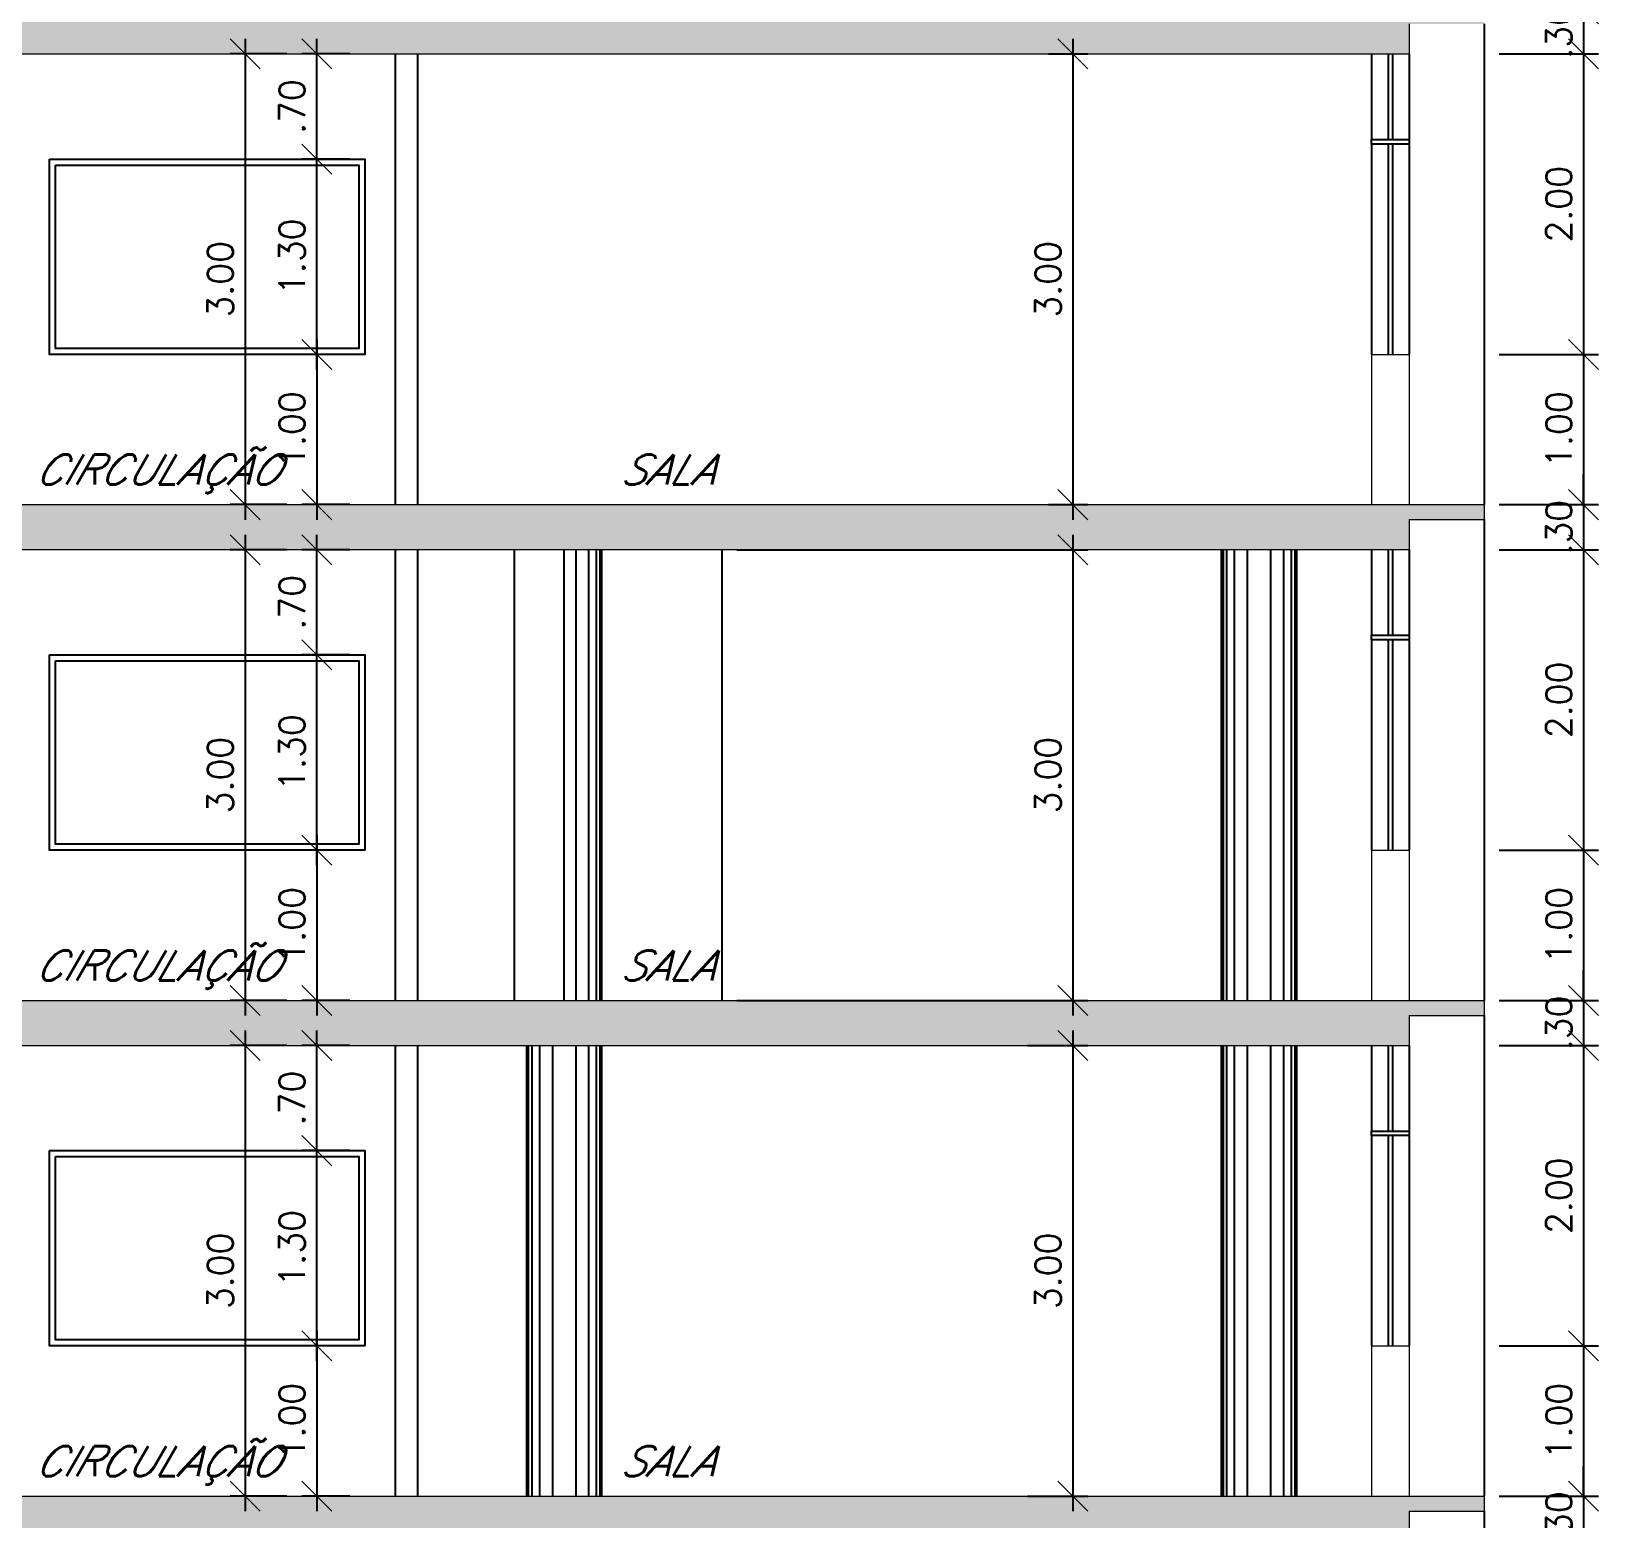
# Model space of a CAD drawing. Header units: millimetres. Extents: x 521 to 1055, y 261 to 520.
# Drawn here: x 866.98 to 877.41, y 470.91 to 480.81 of the extents above; entities that cross this region are included whole.
import ezdxf

# ---------------------------------------------------------------- set-up
doc = ezdxf.new("R2010")
doc.units = ezdxf.units.MM
doc.linetypes.add('CONTINU', pattern=[0])
doc.layers.add('0.1', color=8, linetype='Continuous', lineweight=13)
doc.styles.add('ROMANS', font='romans')
doc.styles.get("Standard").update_dxf_attribs({"font": 'romans.shx'})
doc.dimstyles.new('Fares Eng - 50', dxfattribs={"dimscale": 2, "dimtxt": 0.085, "dimasz": 0.1, "dimexe": 0.05, "dimexo": 0.05, "dimgap": 0.04, "dimtad": 1, "dimzin": 4, "dimdsep": 46, "dimtxsty": 'ROMANS', "dimblk1": 'OBLIQUE', "dimblk2": 'OBLIQUE', "dimsah": 1, "dimcen": 0.05, "dimdle": 0.05, "dimclrd": 8, "dimclre": 8, "dimclrt": 8, "dimaunit": 1, "dimadec": 0, "dimazin": 0, "dimtfac": 1, "dimtix": 1, "dimtmove": 2, "dimatfit": 0, "dimldrblk": 'OPEN90', "dimfxl": 1, "dimtolj": 1, "dimtzin": 0, "dimarcsym": 0})
pattern_1 = [(50, (2.50527, -1.5628), (0.273277003, -0.02390863), [0.028575, -0.314325]), (355, (2.50527, -1.5628), (-0.05286424, 0.286584964), [0.02286, -0.25146]), (100.451, (2.52804, -1.56478), (0.22041375, 0.26267503), [0.024285, -0.267135]), (46.1842, (2.50527, -1.4866), (0.40661856, -0.06306349), [0.0428625, -0.4714875]), (96.6356, (2.53915, -1.49184), (0.35610635, 0.37113833), [0.0364275, -0.4007025]), (351.184, (2.50527, -1.4866), (0.3561069, 0.37113768), [0.03429, -0.37719]), (21, (2.54337, -1.50564), (0.22742232, -0.15339828), [0.028575, -0.314325]), (326, (2.54337, -1.50564), (0.09270304, 0.27628195), [0.02286, -0.25146]), (71.4514, (2.56232, -1.51842), (0.320124736, 0.12288429), [0.024285, -0.267135]), (37.5, (2.50527, -1.56279), (0.004632905, 0.126832558), [0, -0.248412, 0, -0.25527, 0, -0.2524125]), (7.5, (2.50527, -1.56279), (0.100229494, 0.150270862), [0, -0.145542, 0, -0.242697, 0, -0.0962025]), (327.5, (2.4203, -1.56279), (0.203385893, -0.008593116), [0, -0.09525, 0, -0.29718, 0, -0.394335]), (317.5, (2.3822, -1.56279), (0.222193772, 0.038139737), [0, -0.123825, 0, -0.197358, 0, -0.280035])]

# ---------------------------------------------------------------- blocks, each defined once
blk = doc.blocks.new('_OBLIQUE')
at = {"color": 0, "linetype": 'ByBlock'}
blk.add_line((-0.5, -0.5), (0.5, 0.5), dxfattribs=at)
blk = doc.blocks.new('*D1936')
at = {"layer": '0.1', "color": 8, "linetype": 'CONTINU', "lineweight": -2, "transparency": 16777216}
for p, q in [((868.881, 471.956), (868.881, 473.456)), ((869.102, 473.356), (868.781, 473.356)), ((869.102, 472.056), (868.781, 472.056))]:
    blk.add_line(p, q, dxfattribs=at)
at = {"layer": 'DEFPOINTS', "color": 0, "linetype": 'CONTINU', "lineweight": -2, "transparency": 16777216}
for p in [(868.881, 473.356), (869.202, 473.356), (869.202, 472.056)]:
    blk.add_point(p, dxfattribs=at)
at = {"layer": '0.1', "color": 8, "linetype": 'CONTINU', "lineweight": -2, "transparency": 16777216, "xscale": 0.2, "yscale": 0.2, "zscale": 0.2}
for p, rotation in [((868.881, 473.356), 90), ((868.881, 472.056), 270)]:
    blk.add_blockref('_OBLIQUE', p, dxfattribs=dict(at, rotation=rotation))
at = {"layer": '0.1', "color": 8, "linetype": 'CONTINU', "lineweight": -2, "transparency": 16777216, "insert": (868.716, 472.706), "char_height": 0.17, "attachment_point": 5, "rotation": 90, "style": 'ROMANS'}
blk.add_mtext('\\A1;1.30', dxfattribs=at)
blk = doc.blocks.new('_Open90')
at = {"color": 0, "linetype": 'ByBlock', "lineweight": -2}
for p, q in [((0, 0), (-1, 0)), ((-0.5, 0.5), (0, 0)), ((0, 0), (-0.5, -0.5))]:
    blk.add_line(p, q, dxfattribs=at)
blk = doc.blocks.new('*D1937')
at = {"layer": '0.1', "color": 8, "linetype": 'CONTINU', "lineweight": -2, "transparency": 16777216}
for p, q in [((868.881, 472.156), (868.881, 470.956)), ((869.102, 472.056), (868.781, 472.056)), ((869.102, 471.056), (868.781, 471.056))]:
    blk.add_line(p, q, dxfattribs=at)
at = {"layer": 'DEFPOINTS', "color": 0, "linetype": 'CONTINU', "lineweight": -2, "transparency": 16777216}
for p in [(869.202, 472.056), (868.881, 471.056), (869.202, 471.056)]:
    blk.add_point(p, dxfattribs=at)
at = {"layer": '0.1', "color": 8, "linetype": 'CONTINU', "lineweight": -2, "transparency": 16777216, "xscale": 0.2, "yscale": 0.2, "zscale": 0.2}
for p, rotation in [((868.881, 472.056), 90), ((868.881, 471.056), 270)]:
    blk.add_blockref('_OBLIQUE', p, dxfattribs=dict(at, rotation=rotation))
at = {"layer": '0.1', "color": 8, "linetype": 'CONTINU', "lineweight": -2, "transparency": 16777216, "insert": (868.716, 471.556), "char_height": 0.17, "attachment_point": 5, "rotation": 90, "style": 'ROMANS'}
blk.add_mtext('\\A1;1.00', dxfattribs=at)
blk = doc.blocks.new('*D1938')
at = {"layer": '0.1', "color": 8, "linetype": 'CONTINU', "lineweight": -2, "transparency": 16777216}
for p, q in [((869.102, 474.056), (868.781, 474.056)), ((868.881, 473.256), (868.881, 474.156)), ((869.102, 473.356), (868.781, 473.356))]:
    blk.add_line(p, q, dxfattribs=at)
at = {"layer": 'DEFPOINTS', "color": 0, "linetype": 'CONTINU', "lineweight": -2, "transparency": 16777216}
for p in [(868.881, 474.056), (869.202, 474.056), (869.202, 473.356)]:
    blk.add_point(p, dxfattribs=at)
at = {"layer": '0.1', "color": 8, "linetype": 'CONTINU', "lineweight": -2, "transparency": 16777216, "xscale": 0.2, "yscale": 0.2, "zscale": 0.2}
for p, rotation in [((868.881, 474.056), 90), ((868.881, 473.356), 270)]:
    blk.add_blockref('_OBLIQUE', p, dxfattribs=dict(at, rotation=rotation))
at = {"layer": '0.1', "color": 8, "linetype": 'CONTINU', "lineweight": -2, "transparency": 16777216, "insert": (868.716, 473.706), "char_height": 0.17, "attachment_point": 5, "rotation": 90, "style": 'ROMANS'}
blk.add_mtext('\\A1;.70', dxfattribs=at)
blk = doc.blocks.new('*D1935')
at = {"layer": '0.1', "color": 8, "linetype": 'CONTINU', "lineweight": -2, "transparency": 16777216}
for p, q in [((868.681, 474.056), (868.304, 474.056)), ((868.404, 474.156), (868.404, 470.956)), ((868.681, 471.056), (868.304, 471.056))]:
    blk.add_line(p, q, dxfattribs=at)
at = {"layer": 'DEFPOINTS', "color": 0, "linetype": 'CONTINU', "lineweight": -2, "transparency": 16777216}
for p in [(868.781, 474.056), (868.404, 471.056), (868.781, 471.056)]:
    blk.add_point(p, dxfattribs=at)
at = {"layer": '0.1', "color": 8, "linetype": 'CONTINU', "lineweight": -2, "transparency": 16777216, "xscale": 0.2, "yscale": 0.2, "zscale": 0.2}
for p, rotation in [((868.404, 474.056), 90), ((868.404, 471.056), 270)]:
    blk.add_blockref('_OBLIQUE', p, dxfattribs=dict(at, rotation=rotation))
at = {"layer": '0.1', "color": 8, "linetype": 'CONTINU', "lineweight": -2, "transparency": 16777216, "insert": (868.239, 472.556), "char_height": 0.17, "attachment_point": 5, "rotation": 90, "style": 'ROMANS'}
blk.add_mtext('\\A1;3.00', dxfattribs=at)
blk = doc.blocks.new('*D1940')
at = {"layer": '0.1', "color": 8, "linetype": 'CONTINU', "lineweight": -2, "transparency": 16777216}
for p, q in [((868.881, 475.256), (868.881, 476.756)), ((869.102, 476.656), (868.781, 476.656)), ((869.102, 475.356), (868.781, 475.356))]:
    blk.add_line(p, q, dxfattribs=at)
at = {"layer": 'DEFPOINTS', "color": 0, "linetype": 'CONTINU', "lineweight": -2, "transparency": 16777216}
for p in [(868.881, 476.656), (869.202, 476.656), (869.202, 475.356)]:
    blk.add_point(p, dxfattribs=at)
at = {"layer": '0.1', "color": 8, "linetype": 'CONTINU', "lineweight": -2, "transparency": 16777216, "xscale": 0.2, "yscale": 0.2, "zscale": 0.2}
for p, rotation in [((868.881, 476.656), 90), ((868.881, 475.356), 270)]:
    blk.add_blockref('_OBLIQUE', p, dxfattribs=dict(at, rotation=rotation))
at = {"layer": '0.1', "color": 8, "linetype": 'CONTINU', "lineweight": -2, "transparency": 16777216, "insert": (868.716, 476.006), "char_height": 0.17, "attachment_point": 5, "rotation": 90, "style": 'ROMANS'}
blk.add_mtext('\\A1;1.30', dxfattribs=at)
blk = doc.blocks.new('*D1941')
at = {"layer": '0.1', "color": 8, "linetype": 'CONTINU', "lineweight": -2, "transparency": 16777216}
for p, q in [((868.881, 475.456), (868.881, 474.256)), ((869.102, 475.356), (868.781, 475.356)), ((869.102, 474.356), (868.781, 474.356))]:
    blk.add_line(p, q, dxfattribs=at)
at = {"layer": 'DEFPOINTS', "color": 0, "linetype": 'CONTINU', "lineweight": -2, "transparency": 16777216}
for p in [(869.202, 475.356), (868.881, 474.356), (869.202, 474.356)]:
    blk.add_point(p, dxfattribs=at)
at = {"layer": '0.1', "color": 8, "linetype": 'CONTINU', "lineweight": -2, "transparency": 16777216, "xscale": 0.2, "yscale": 0.2, "zscale": 0.2}
for p, rotation in [((868.881, 475.356), 90), ((868.881, 474.356), 270)]:
    blk.add_blockref('_OBLIQUE', p, dxfattribs=dict(at, rotation=rotation))
at = {"layer": '0.1', "color": 8, "linetype": 'CONTINU', "lineweight": -2, "transparency": 16777216, "insert": (868.716, 474.856), "char_height": 0.17, "attachment_point": 5, "rotation": 90, "style": 'ROMANS'}
blk.add_mtext('\\A1;1.00', dxfattribs=at)
blk = doc.blocks.new('*D1942')
at = {"layer": '0.1', "color": 8, "linetype": 'CONTINU', "lineweight": -2, "transparency": 16777216}
for p, q in [((868.881, 476.556), (868.881, 477.456)), ((869.102, 477.356), (868.781, 477.356)), ((869.102, 476.656), (868.781, 476.656))]:
    blk.add_line(p, q, dxfattribs=at)
at = {"layer": 'DEFPOINTS', "color": 0, "linetype": 'CONTINU', "lineweight": -2, "transparency": 16777216}
for p in [(868.881, 477.356), (869.202, 477.356), (869.202, 476.656)]:
    blk.add_point(p, dxfattribs=at)
at = {"layer": '0.1', "color": 8, "linetype": 'CONTINU', "lineweight": -2, "transparency": 16777216, "xscale": 0.2, "yscale": 0.2, "zscale": 0.2}
for p, rotation in [((868.881, 477.356), 90), ((868.881, 476.656), 270)]:
    blk.add_blockref('_OBLIQUE', p, dxfattribs=dict(at, rotation=rotation))
at = {"layer": '0.1', "color": 8, "linetype": 'CONTINU', "lineweight": -2, "transparency": 16777216, "insert": (868.716, 477.006), "char_height": 0.17, "attachment_point": 5, "rotation": 90, "style": 'ROMANS'}
blk.add_mtext('\\A1;.70', dxfattribs=at)
blk = doc.blocks.new('*D1939')
at = {"layer": '0.1', "color": 8, "linetype": 'CONTINU', "lineweight": -2, "transparency": 16777216}
for p, q in [((868.404, 477.456), (868.404, 474.256)), ((868.681, 477.356), (868.304, 477.356)), ((868.681, 474.356), (868.304, 474.356))]:
    blk.add_line(p, q, dxfattribs=at)
at = {"layer": 'DEFPOINTS', "color": 0, "linetype": 'CONTINU', "lineweight": -2, "transparency": 16777216}
for p in [(868.781, 477.356), (868.404, 474.356), (868.781, 474.356)]:
    blk.add_point(p, dxfattribs=at)
at = {"layer": '0.1', "color": 8, "linetype": 'CONTINU', "lineweight": -2, "transparency": 16777216, "xscale": 0.2, "yscale": 0.2, "zscale": 0.2}
for p, rotation in [((868.404, 477.356), 90), ((868.404, 474.356), 270)]:
    blk.add_blockref('_OBLIQUE', p, dxfattribs=dict(at, rotation=rotation))
at = {"layer": '0.1', "color": 8, "linetype": 'CONTINU', "lineweight": -2, "transparency": 16777216, "insert": (868.239, 475.856), "char_height": 0.17, "attachment_point": 5, "rotation": 90, "style": 'ROMANS'}
blk.add_mtext('\\A1;3.00', dxfattribs=at)
blk = doc.blocks.new('*D1944')
at = {"layer": '0.1', "color": 8, "linetype": 'CONTINU', "lineweight": -2, "transparency": 16777216}
for p, q in [((868.881, 478.556), (868.881, 480.056)), ((869.102, 479.956), (868.781, 479.956)), ((869.102, 478.656), (868.781, 478.656))]:
    blk.add_line(p, q, dxfattribs=at)
at = {"layer": 'DEFPOINTS', "color": 0, "linetype": 'CONTINU', "lineweight": -2, "transparency": 16777216}
for p in [(868.881, 479.956), (869.202, 479.956), (869.202, 478.656)]:
    blk.add_point(p, dxfattribs=at)
at = {"layer": '0.1', "color": 8, "linetype": 'CONTINU', "lineweight": -2, "transparency": 16777216, "xscale": 0.2, "yscale": 0.2, "zscale": 0.2}
for p, rotation in [((868.881, 479.956), 90), ((868.881, 478.656), 270)]:
    blk.add_blockref('_OBLIQUE', p, dxfattribs=dict(at, rotation=rotation))
at = {"layer": '0.1', "color": 8, "linetype": 'CONTINU', "lineweight": -2, "transparency": 16777216, "insert": (868.716, 479.306), "char_height": 0.17, "attachment_point": 5, "rotation": 90, "style": 'ROMANS'}
blk.add_mtext('\\A1;1.30', dxfattribs=at)
blk = doc.blocks.new('*D1945')
at = {"layer": '0.1', "color": 8, "linetype": 'CONTINU', "lineweight": -2, "transparency": 16777216}
for p, q in [((868.881, 478.756), (868.881, 477.556)), ((869.102, 478.656), (868.781, 478.656)), ((869.102, 477.656), (868.781, 477.656))]:
    blk.add_line(p, q, dxfattribs=at)
at = {"layer": 'DEFPOINTS', "color": 0, "linetype": 'CONTINU', "lineweight": -2, "transparency": 16777216}
for p in [(869.202, 478.656), (868.881, 477.656), (869.202, 477.656)]:
    blk.add_point(p, dxfattribs=at)
at = {"layer": '0.1', "color": 8, "linetype": 'CONTINU', "lineweight": -2, "transparency": 16777216, "xscale": 0.2, "yscale": 0.2, "zscale": 0.2}
for p, rotation in [((868.881, 478.656), 90), ((868.881, 477.656), 270)]:
    blk.add_blockref('_OBLIQUE', p, dxfattribs=dict(at, rotation=rotation))
at = {"layer": '0.1', "color": 8, "linetype": 'CONTINU', "lineweight": -2, "transparency": 16777216, "insert": (868.716, 478.156), "char_height": 0.17, "attachment_point": 5, "rotation": 90, "style": 'ROMANS'}
blk.add_mtext('\\A1;1.00', dxfattribs=at)
blk = doc.blocks.new('*D1946')
at = {"layer": '0.1', "color": 8, "linetype": 'CONTINU', "lineweight": -2, "transparency": 16777216}
for p, q in [((868.881, 479.856), (868.881, 480.756)), ((869.102, 480.656), (868.781, 480.656)), ((869.102, 479.956), (868.781, 479.956))]:
    blk.add_line(p, q, dxfattribs=at)
at = {"layer": 'DEFPOINTS', "color": 0, "linetype": 'CONTINU', "lineweight": -2, "transparency": 16777216}
for p in [(868.881, 480.656), (869.202, 480.656), (869.202, 479.956)]:
    blk.add_point(p, dxfattribs=at)
at = {"layer": '0.1', "color": 8, "linetype": 'CONTINU', "lineweight": -2, "transparency": 16777216, "xscale": 0.2, "yscale": 0.2, "zscale": 0.2}
for p, rotation in [((868.881, 480.656), 90), ((868.881, 479.956), 270)]:
    blk.add_blockref('_OBLIQUE', p, dxfattribs=dict(at, rotation=rotation))
at = {"layer": '0.1', "color": 8, "linetype": 'CONTINU', "lineweight": -2, "transparency": 16777216, "insert": (868.716, 480.306), "char_height": 0.17, "attachment_point": 5, "rotation": 90, "style": 'ROMANS'}
blk.add_mtext('\\A1;.70', dxfattribs=at)
blk = doc.blocks.new('*D1943')
at = {"layer": '0.1', "color": 8, "linetype": 'CONTINU', "lineweight": -2, "transparency": 16777216}
for p, q in [((868.404, 480.756), (868.404, 477.556)), ((868.681, 480.656), (868.304, 480.656)), ((868.681, 477.656), (868.304, 477.656))]:
    blk.add_line(p, q, dxfattribs=at)
at = {"layer": 'DEFPOINTS', "color": 0, "linetype": 'CONTINU', "lineweight": -2, "transparency": 16777216}
for p in [(868.781, 480.656), (868.404, 477.656), (868.781, 477.656)]:
    blk.add_point(p, dxfattribs=at)
at = {"layer": '0.1', "color": 8, "linetype": 'CONTINU', "lineweight": -2, "transparency": 16777216, "xscale": 0.2, "yscale": 0.2, "zscale": 0.2}
for p, rotation in [((868.404, 480.656), 90), ((868.404, 477.656), 270)]:
    blk.add_blockref('_OBLIQUE', p, dxfattribs=dict(at, rotation=rotation))
at = {"layer": '0.1', "color": 8, "linetype": 'CONTINU', "lineweight": -2, "transparency": 16777216, "insert": (868.239, 479.156), "char_height": 0.17, "attachment_point": 5, "rotation": 90, "style": 'ROMANS'}
blk.add_mtext('\\A1;3.00', dxfattribs=at)
blk = doc.blocks.new('*D1972')
at = {"layer": '0.1', "color": 8, "linetype": 'CONTINU', "lineweight": -2, "transparency": 16777216}
for p, q in [((877.314, 480.756), (877.314, 478.556)), ((876.752, 480.656), (877.414, 480.656)), ((876.752, 478.656), (877.414, 478.656))]:
    blk.add_line(p, q, dxfattribs=at)
at = {"layer": 'DEFPOINTS', "color": 0, "linetype": 'CONTINU', "lineweight": -2, "transparency": 16777216}
for p in [(876.652, 480.656), (876.652, 478.656), (877.314, 478.656)]:
    blk.add_point(p, dxfattribs=at)
at = {"layer": '0.1', "color": 8, "linetype": 'CONTINU', "lineweight": -2, "transparency": 16777216, "xscale": 0.2, "yscale": 0.2, "zscale": 0.2}
for p, rotation in [((877.314, 480.656), 90), ((877.314, 478.656), 270)]:
    blk.add_blockref('_OBLIQUE', p, dxfattribs=dict(at, rotation=rotation))
at = {"layer": '0.1', "color": 8, "linetype": 'CONTINU', "lineweight": -2, "transparency": 16777216, "insert": (877.149, 479.656), "char_height": 0.17, "attachment_point": 5, "rotation": 90, "style": 'ROMANS'}
blk.add_mtext('\\A1;2.00', dxfattribs=at)
blk = doc.blocks.new('*D1974')
at = {"layer": '0.1', "color": 8, "linetype": 'CONTINU', "lineweight": -2, "transparency": 16777216}
for p, q in [((877.314, 480.956), (877.314, 481.156)), ((876.752, 480.956), (877.414, 480.956)), ((877.314, 480.956), (877.314, 480.656)), ((876.752, 480.656), (877.414, 480.656)), ((877.314, 480.656), (877.314, 480.456))]:
    blk.add_line(p, q, dxfattribs=at)
at = {"layer": 'DEFPOINTS', "color": 0, "linetype": 'CONTINU', "lineweight": -2, "transparency": 16777216}
for p in [(876.652, 480.956), (876.652, 480.656), (877.314, 480.656)]:
    blk.add_point(p, dxfattribs=at)
at = {"layer": '0.1', "color": 8, "linetype": 'CONTINU', "lineweight": -2, "transparency": 16777216, "xscale": 0.2, "yscale": 0.2, "zscale": 0.2}
for p, rotation in [((877.314, 480.956), 270), ((877.314, 480.656), 90)]:
    blk.add_blockref('_OBLIQUE', p, dxfattribs=dict(at, rotation=rotation))
at = {"layer": '0.1', "color": 8, "linetype": 'CONTINU', "lineweight": -2, "transparency": 16777216, "insert": (877.149, 480.806), "char_height": 0.17, "attachment_point": 5, "rotation": 90, "style": 'ROMANS'}
blk.add_mtext('\\A1;.30', dxfattribs=at)
blk = doc.blocks.new('*D1973')
at = {"layer": '0.1', "color": 8, "linetype": 'CONTINU', "lineweight": -2, "transparency": 16777216}
for p, q in [((877.314, 478.756), (877.314, 477.556)), ((876.752, 478.656), (877.414, 478.656)), ((876.752, 477.656), (877.414, 477.656))]:
    blk.add_line(p, q, dxfattribs=at)
at = {"layer": 'DEFPOINTS', "color": 0, "linetype": 'CONTINU', "lineweight": -2, "transparency": 16777216}
for p in [(876.652, 478.656), (876.652, 477.656), (877.314, 477.656)]:
    blk.add_point(p, dxfattribs=at)
at = {"layer": '0.1', "color": 8, "linetype": 'CONTINU', "lineweight": -2, "transparency": 16777216, "xscale": 0.2, "yscale": 0.2, "zscale": 0.2}
for p, rotation in [((877.314, 478.656), 90), ((877.314, 477.656), 270)]:
    blk.add_blockref('_OBLIQUE', p, dxfattribs=dict(at, rotation=rotation))
at = {"layer": '0.1', "color": 8, "linetype": 'CONTINU', "lineweight": -2, "transparency": 16777216, "insert": (877.149, 478.156), "char_height": 0.17, "attachment_point": 5, "rotation": 90, "style": 'ROMANS'}
blk.add_mtext('\\A1;1.00', dxfattribs=at)
blk = doc.blocks.new('*D1975')
at = {"layer": '0.1', "color": 8, "linetype": 'CONTINU', "lineweight": -2, "transparency": 16777216}
for p, q in [((877.314, 477.456), (877.314, 475.256)), ((876.752, 477.356), (877.414, 477.356)), ((876.752, 475.356), (877.414, 475.356))]:
    blk.add_line(p, q, dxfattribs=at)
at = {"layer": 'DEFPOINTS', "color": 0, "linetype": 'CONTINU', "lineweight": -2, "transparency": 16777216}
for p in [(876.652, 477.356), (876.652, 475.356), (877.314, 475.356)]:
    blk.add_point(p, dxfattribs=at)
at = {"layer": '0.1', "color": 8, "linetype": 'CONTINU', "lineweight": -2, "transparency": 16777216, "xscale": 0.2, "yscale": 0.2, "zscale": 0.2}
for p, rotation in [((877.314, 477.356), 90), ((877.314, 475.356), 270)]:
    blk.add_blockref('_OBLIQUE', p, dxfattribs=dict(at, rotation=rotation))
at = {"layer": '0.1', "color": 8, "linetype": 'CONTINU', "lineweight": -2, "transparency": 16777216, "insert": (877.149, 476.356), "char_height": 0.17, "attachment_point": 5, "rotation": 90, "style": 'ROMANS'}
blk.add_mtext('\\A1;2.00', dxfattribs=at)
blk = doc.blocks.new('*D1977')
at = {"layer": '0.1', "color": 8, "linetype": 'CONTINU', "lineweight": -2, "transparency": 16777216}
for p, q in [((877.314, 477.656), (877.314, 477.856)), ((876.752, 477.656), (877.414, 477.656)), ((877.314, 477.656), (877.314, 477.356)), ((876.752, 477.356), (877.414, 477.356)), ((877.314, 477.356), (877.314, 477.156))]:
    blk.add_line(p, q, dxfattribs=at)
at = {"layer": 'DEFPOINTS', "color": 0, "linetype": 'CONTINU', "lineweight": -2, "transparency": 16777216}
for p in [(876.652, 477.656), (876.652, 477.356), (877.314, 477.356)]:
    blk.add_point(p, dxfattribs=at)
at = {"layer": '0.1', "color": 8, "linetype": 'CONTINU', "lineweight": -2, "transparency": 16777216, "xscale": 0.2, "yscale": 0.2, "zscale": 0.2}
for p, rotation in [((877.314, 477.656), 270), ((877.314, 477.356), 90)]:
    blk.add_blockref('_OBLIQUE', p, dxfattribs=dict(at, rotation=rotation))
at = {"layer": '0.1', "color": 8, "linetype": 'CONTINU', "lineweight": -2, "transparency": 16777216, "insert": (877.149, 477.506), "char_height": 0.17, "attachment_point": 5, "rotation": 90, "style": 'ROMANS'}
blk.add_mtext('\\A1;.30', dxfattribs=at)
blk = doc.blocks.new('*D1976')
at = {"layer": '0.1', "color": 8, "linetype": 'CONTINU', "lineweight": -2, "transparency": 16777216}
for p, q in [((877.314, 475.456), (877.314, 474.256)), ((876.752, 475.356), (877.414, 475.356)), ((876.752, 474.356), (877.414, 474.356))]:
    blk.add_line(p, q, dxfattribs=at)
at = {"layer": 'DEFPOINTS', "color": 0, "linetype": 'CONTINU', "lineweight": -2, "transparency": 16777216}
for p in [(876.652, 475.356), (876.652, 474.356), (877.314, 474.356)]:
    blk.add_point(p, dxfattribs=at)
at = {"layer": '0.1', "color": 8, "linetype": 'CONTINU', "lineweight": -2, "transparency": 16777216, "xscale": 0.2, "yscale": 0.2, "zscale": 0.2}
for p, rotation in [((877.314, 475.356), 90), ((877.314, 474.356), 270)]:
    blk.add_blockref('_OBLIQUE', p, dxfattribs=dict(at, rotation=rotation))
at = {"layer": '0.1', "color": 8, "linetype": 'CONTINU', "lineweight": -2, "transparency": 16777216, "insert": (877.149, 474.856), "char_height": 0.17, "attachment_point": 5, "rotation": 90, "style": 'ROMANS'}
blk.add_mtext('\\A1;1.00', dxfattribs=at)
blk = doc.blocks.new('*D1978')
at = {"layer": '0.1', "color": 8, "linetype": 'CONTINU', "lineweight": -2, "transparency": 16777216}
for p, q in [((876.752, 474.056), (877.414, 474.056)), ((877.314, 474.156), (877.314, 471.956)), ((876.752, 472.056), (877.414, 472.056))]:
    blk.add_line(p, q, dxfattribs=at)
at = {"layer": 'DEFPOINTS', "color": 0, "linetype": 'CONTINU', "lineweight": -2, "transparency": 16777216}
for p in [(876.652, 474.056), (876.652, 472.056), (877.314, 472.056)]:
    blk.add_point(p, dxfattribs=at)
at = {"layer": '0.1', "color": 8, "linetype": 'CONTINU', "lineweight": -2, "transparency": 16777216, "xscale": 0.2, "yscale": 0.2, "zscale": 0.2}
for p, rotation in [((877.314, 474.056), 90), ((877.314, 472.056), 270)]:
    blk.add_blockref('_OBLIQUE', p, dxfattribs=dict(at, rotation=rotation))
at = {"layer": '0.1', "color": 8, "linetype": 'CONTINU', "lineweight": -2, "transparency": 16777216, "insert": (877.149, 473.056), "char_height": 0.17, "attachment_point": 5, "rotation": 90, "style": 'ROMANS'}
blk.add_mtext('\\A1;2.00', dxfattribs=at)
blk = doc.blocks.new('*D1980')
at = {"layer": '0.1', "color": 8, "linetype": 'CONTINU', "lineweight": -2, "transparency": 16777216}
for p, q in [((877.314, 474.356), (877.314, 474.556)), ((876.752, 474.356), (877.414, 474.356)), ((877.314, 474.356), (877.314, 474.056)), ((876.752, 474.056), (877.414, 474.056)), ((877.314, 474.056), (877.314, 473.856))]:
    blk.add_line(p, q, dxfattribs=at)
at = {"layer": 'DEFPOINTS', "color": 0, "linetype": 'CONTINU', "lineweight": -2, "transparency": 16777216}
for p in [(876.652, 474.356), (876.652, 474.056), (877.314, 474.056)]:
    blk.add_point(p, dxfattribs=at)
at = {"layer": '0.1', "color": 8, "linetype": 'CONTINU', "lineweight": -2, "transparency": 16777216, "xscale": 0.2, "yscale": 0.2, "zscale": 0.2}
for p, rotation in [((877.314, 474.356), 270), ((877.314, 474.056), 90)]:
    blk.add_blockref('_OBLIQUE', p, dxfattribs=dict(at, rotation=rotation))
at = {"layer": '0.1', "color": 8, "linetype": 'CONTINU', "lineweight": -2, "transparency": 16777216, "insert": (877.149, 474.206), "char_height": 0.17, "attachment_point": 5, "rotation": 90, "style": 'ROMANS'}
blk.add_mtext('\\A1;.30', dxfattribs=at)
blk = doc.blocks.new('*D1979')
at = {"layer": '0.1', "color": 8, "linetype": 'CONTINU', "lineweight": -2, "transparency": 16777216}
for p, q in [((877.314, 472.156), (877.314, 470.956)), ((876.752, 472.056), (877.414, 472.056)), ((876.752, 471.056), (877.414, 471.056))]:
    blk.add_line(p, q, dxfattribs=at)
at = {"layer": 'DEFPOINTS', "color": 0, "linetype": 'CONTINU', "lineweight": -2, "transparency": 16777216}
for p in [(876.652, 472.056), (876.652, 471.056), (877.314, 471.056)]:
    blk.add_point(p, dxfattribs=at)
at = {"layer": '0.1', "color": 8, "linetype": 'CONTINU', "lineweight": -2, "transparency": 16777216, "xscale": 0.2, "yscale": 0.2, "zscale": 0.2}
for p, rotation in [((877.314, 472.056), 90), ((877.314, 471.056), 270)]:
    blk.add_blockref('_OBLIQUE', p, dxfattribs=dict(at, rotation=rotation))
at = {"layer": '0.1', "color": 8, "linetype": 'CONTINU', "lineweight": -2, "transparency": 16777216, "insert": (877.149, 471.556), "char_height": 0.17, "attachment_point": 5, "rotation": 90, "style": 'ROMANS'}
blk.add_mtext('\\A1;1.00', dxfattribs=at)
blk = doc.blocks.new('*D1983')
at = {"layer": '0.1', "color": 8, "linetype": 'CONTINU', "lineweight": -2, "transparency": 16777216}
for p, q in [((877.314, 471.056), (877.314, 471.256)), ((876.752, 471.056), (877.414, 471.056)), ((877.314, 471.056), (877.314, 470.756)), ((876.752, 470.756), (877.414, 470.756)), ((877.314, 470.756), (877.314, 470.556))]:
    blk.add_line(p, q, dxfattribs=at)
at = {"layer": 'DEFPOINTS', "color": 0, "linetype": 'CONTINU', "lineweight": -2, "transparency": 16777216}
for p in [(876.652, 471.056), (876.652, 470.756), (877.314, 470.756)]:
    blk.add_point(p, dxfattribs=at)
at = {"layer": '0.1', "color": 8, "linetype": 'CONTINU', "lineweight": -2, "transparency": 16777216, "xscale": 0.2, "yscale": 0.2, "zscale": 0.2}
for p, rotation in [((877.314, 471.056), 270), ((877.314, 470.756), 90)]:
    blk.add_blockref('_OBLIQUE', p, dxfattribs=dict(at, rotation=rotation))
at = {"layer": '0.1', "color": 8, "linetype": 'CONTINU', "lineweight": -2, "transparency": 16777216, "insert": (877.149, 470.906), "char_height": 0.17, "attachment_point": 5, "rotation": 90, "style": 'ROMANS'}
blk.add_mtext('\\A1;.30', dxfattribs=at)
blk = doc.blocks.new('*D3325')
at = {"layer": '0.1', "color": 8, "linetype": 'CONTINU', "lineweight": -2, "transparency": 16777216}
for p, q in [((873.914, 480.756), (873.914, 477.556)), ((873.752, 480.656), (874.014, 480.656)), ((873.752, 477.656), (874.014, 477.656))]:
    blk.add_line(p, q, dxfattribs=at)
at = {"layer": 'DEFPOINTS', "color": 0, "linetype": 'CONTINU', "lineweight": -2, "transparency": 16777216}
for p in [(873.652, 480.656), (873.652, 477.656), (873.914, 477.656)]:
    blk.add_point(p, dxfattribs=at)
at = {"layer": '0.1', "color": 8, "linetype": 'CONTINU', "lineweight": -2, "transparency": 16777216, "xscale": 0.2, "yscale": 0.2, "zscale": 0.2}
for p, rotation in [((873.914, 480.656), 90), ((873.914, 477.656), 270)]:
    blk.add_blockref('_OBLIQUE', p, dxfattribs=dict(at, rotation=rotation))
at = {"layer": '0.1', "color": 8, "linetype": 'CONTINU', "lineweight": -2, "transparency": 16777216, "insert": (873.749, 479.156), "char_height": 0.17, "attachment_point": 5, "rotation": 90, "style": 'ROMANS'}
blk.add_mtext('\\A1;3.00', dxfattribs=at)
blk = doc.blocks.new('*D3328')
at = {"layer": '0.1', "color": 8, "linetype": 'CONTINU', "lineweight": -2, "transparency": 16777216}
for p, q in [((873.914, 477.456), (873.914, 474.256)), ((871.677, 477.356), (874.014, 477.356)), ((871.677, 474.356), (874.014, 474.356))]:
    blk.add_line(p, q, dxfattribs=at)
at = {"layer": 'DEFPOINTS', "color": 0, "linetype": 'CONTINU', "lineweight": -2, "transparency": 16777216}
for p in [(871.577, 477.356), (871.577, 474.356), (873.914, 474.356)]:
    blk.add_point(p, dxfattribs=at)
at = {"layer": '0.1', "color": 8, "linetype": 'CONTINU', "lineweight": -2, "transparency": 16777216, "xscale": 0.2, "yscale": 0.2, "zscale": 0.2}
for p, rotation in [((873.914, 477.356), 90), ((873.914, 474.356), 270)]:
    blk.add_blockref('_OBLIQUE', p, dxfattribs=dict(at, rotation=rotation))
at = {"layer": '0.1', "color": 8, "linetype": 'CONTINU', "lineweight": -2, "transparency": 16777216, "insert": (873.749, 475.856), "char_height": 0.17, "attachment_point": 5, "rotation": 90, "style": 'ROMANS'}
blk.add_mtext('\\A1;3.00', dxfattribs=at)
blk = doc.blocks.new('*D3329')
at = {"layer": '0.1', "color": 8, "linetype": 'CONTINU', "lineweight": -2, "transparency": 16777216}
for p, q in [((873.613, 474.056), (874.014, 474.056)), ((873.914, 474.156), (873.914, 470.956)), ((873.613, 471.056), (874.014, 471.056))]:
    blk.add_line(p, q, dxfattribs=at)
at = {"layer": 'DEFPOINTS', "color": 0, "linetype": 'CONTINU', "lineweight": -2, "transparency": 16777216}
for p in [(873.513, 474.056), (873.513, 471.056), (873.914, 471.056)]:
    blk.add_point(p, dxfattribs=at)
at = {"layer": '0.1', "color": 8, "linetype": 'CONTINU', "lineweight": -2, "transparency": 16777216, "xscale": 0.2, "yscale": 0.2, "zscale": 0.2}
for p, rotation in [((873.914, 474.056), 90), ((873.914, 471.056), 270)]:
    blk.add_blockref('_OBLIQUE', p, dxfattribs=dict(at, rotation=rotation))
at = {"layer": '0.1', "color": 8, "linetype": 'CONTINU', "lineweight": -2, "transparency": 16777216, "insert": (873.749, 472.556), "char_height": 0.17, "attachment_point": 5, "rotation": 90, "style": 'ROMANS'}
blk.add_mtext('\\A1;3.00', dxfattribs=at)

msp = doc.modelspace()

# ---------------------------------------------------------------- hatches: boundary and pattern name
at = {"layer": '0.1', "linetype": 'CONTINU', "lineweight": -2}
h = msp.add_hatch(dxfattribs=at)
h.set_pattern_fill('AR-CONC', color=8, scale=0.0015, style=0)
h.set_pattern_definition(pattern_1)
h.paths.add_polyline_path([(859.65229, 480.95646), (859.65229, 480.85646), (860.15229, 480.85646), (860.15229, 480.65646), (876.15229, 480.65646), (876.15229, 480.85646), (876.65229, 480.85646), (876.65229, 480.95646)])
h = msp.add_hatch(dxfattribs=at)
h.set_pattern_fill('AR-CONC', color=8, scale=0.0015, style=0)
h.set_pattern_definition(pattern_1)
h.paths.add_polyline_path([(859.65229, 477.65646), (859.65229, 477.55646), (860.15229, 477.55646), (860.15229, 477.35646), (876.15229, 477.35646), (876.15229, 477.55646), (876.65229, 477.55646), (876.65229, 477.65646)])
h = msp.add_hatch(dxfattribs=at)
h.set_pattern_fill('AR-CONC', color=8, scale=0.0015, style=0)
h.set_pattern_definition(pattern_1)
h.paths.add_polyline_path([(859.65229, 474.35646), (859.65229, 474.25646), (860.15229, 474.25646), (860.15229, 474.05646), (876.15229, 474.05646), (876.15229, 474.25646), (876.65229, 474.25646), (876.65229, 474.35646)])
h = msp.add_hatch(dxfattribs=at)
h.set_pattern_fill('AR-CONC', color=8, scale=0.0015, style=0)
h.set_pattern_definition(pattern_1)
h.paths.add_polyline_path([(859.65229, 471.05646), (859.65229, 470.95646), (860.15229, 470.95646), (860.15229, 470.75646), (876.15229, 470.75646), (876.15229, 470.95646), (876.65229, 470.95646), (876.65229, 471.05646)])

# ---------------------------------------------------------------- linework, layer by layer
at = {"layer": '0.1', "color": 7}
for p, q in [((876.15229, 480.85646), (876.15229, 480.65646)), ((860.15229, 480.65646), (876.15229, 480.65646)), ((875.90229, 478.65646), (875.90229, 477.65646)), ((875.90229, 478.65646), (876.15229, 478.65646)), ((876.15229, 478.65646), (876.15229, 477.65646)), ((859.65229, 477.65646), (876.65229, 477.65646)), ((876.65229, 477.65646), (876.65229, 477.55646)), ((876.15229, 477.55646), (876.65229, 477.55646)), ((876.15229, 477.55646), (876.15229, 477.35646)), ((860.15229, 477.35646), (876.15229, 477.35646)), ((875.90229, 475.35646), (875.90229, 474.35646)), ((875.90229, 475.35646), (876.15229, 475.35646)), ((876.15229, 475.35646), (876.15229, 474.35646)), ((859.65229, 474.35646), (876.65229, 474.35646)), ((876.65229, 474.35646), (876.65229, 474.25646)), ((876.15229, 474.25646), (876.65229, 474.25646)), ((876.15229, 474.25646), (876.15229, 474.05646)), ((860.15229, 474.05646), (876.15229, 474.05646)), ((875.90229, 472.05646), (875.90229, 471.05646)), ((875.90229, 472.05646), (876.15229, 472.05646)), ((876.15229, 472.05646), (876.15229, 471.05646)), ((859.65229, 471.05646), (876.65229, 471.05646)), ((876.65229, 471.05646), (876.65229, 470.95646)), ((876.15229, 470.95646), (876.65229, 470.95646)), ((876.15229, 470.95646), (876.15229, 470.75646))]:
    msp.add_line(p, q, dxfattribs=at)
at = {"layer": '0.1', "color": 8, "linetype": 'CONTINU', "lineweight": -2}
for p, q in [((876.65229, 480.85646), (876.65229, 477.65646)), ((869.40229, 480.65646), (869.40229, 477.65646)), ((869.55229, 480.65646), (869.55229, 477.65646)), ((875.90229, 480.65646), (875.90229, 480.08646)), ((876.01229, 480.65646), (876.01229, 480.08646)), ((876.04229, 480.65646), (876.04229, 480.08646)), ((876.15229, 480.65646), (876.15229, 480.08646)), ((875.90229, 480.05646), (875.90229, 478.65646)), ((876.01229, 480.05646), (876.01229, 478.65646)), ((876.04229, 480.05646), (876.04229, 478.65646)), ((876.15229, 480.05646), (876.15229, 478.65646)), ((876.65229, 477.55646), (876.65229, 474.35646)), ((869.40229, 477.35646), (869.40229, 474.35646)), ((869.55229, 477.35646), (869.55229, 474.35646)), ((870.19555, 477.35646), (870.19555, 474.35646)), ((870.52729, 474.35646), (870.52729, 477.35646)), ((870.60497, 477.35646), (870.60497, 474.35646)), ((870.69113, 477.35646), (870.69113, 474.35646)), ((870.7417, 477.35646), (870.7417, 474.35646)), ((870.76605, 477.35646), (870.76605, 474.35646)), ((870.77729, 477.35646), (870.77729, 474.35646)), ((871.57729, 477.35646), (871.57729, 474.35646)), ((874.90229, 477.35646), (874.90229, 474.35646)), ((874.91353, 477.35646), (874.91353, 474.35646)), ((874.93788, 477.35646), (874.93788, 474.35646)), ((874.98845, 477.35646), (874.98845, 474.35646)), ((875.07462, 477.35646), (875.07462, 474.35646)), ((875.22997, 477.35646), (875.22997, 474.35646)), ((875.31613, 477.35646), (875.31613, 474.35646)), ((875.3667, 477.35646), (875.3667, 474.35646)), ((875.39105, 477.35646), (875.39105, 474.35646)), ((875.40229, 477.35646), (875.40229, 474.35646)), ((875.90229, 477.35646), (875.90229, 476.78646)), ((876.01229, 477.35646), (876.01229, 476.78646)), ((876.04229, 477.35646), (876.04229, 476.78646)), ((876.15229, 477.35646), (876.15229, 476.78646)), ((875.90229, 476.75646), (875.90229, 475.35646)), ((876.01229, 476.75646), (876.01229, 475.35646)), ((876.04229, 476.75646), (876.04229, 475.35646)), ((876.15229, 476.75646), (876.15229, 475.35646)), ((876.65229, 474.25646), (876.65229, 471.05646)), ((869.40229, 474.05646), (869.40229, 471.05646)), ((869.55229, 474.05646), (869.55229, 471.05646)), ((870.27729, 474.05646), (870.27729, 471.05646)), ((870.28853, 474.05646), (870.28853, 471.05646)), ((870.31288, 474.05646), (870.31288, 471.05646)), ((870.36345, 474.05646), (870.36345, 471.05646)), ((870.44962, 474.05646), (870.44962, 471.05646)), ((870.60497, 474.05646), (870.60497, 471.05646)), ((870.69113, 474.05646), (870.69113, 471.05646)), ((870.7417, 474.05646), (870.7417, 471.05646)), ((870.76605, 474.05646), (870.76605, 471.05646)), ((870.77729, 474.05646), (870.77729, 471.05646)), ((874.90229, 474.05646), (874.90229, 471.05646)), ((874.91353, 474.05646), (874.91353, 471.05646)), ((874.93788, 474.05646), (874.93788, 471.05646)), ((874.98845, 474.05646), (874.98845, 471.05646)), ((875.07462, 474.05646), (875.07462, 471.05646)), ((875.22997, 474.05646), (875.22997, 471.05646)), ((875.31613, 474.05646), (875.31613, 471.05646)), ((875.3667, 474.05646), (875.3667, 471.05646)), ((875.39105, 474.05646), (875.39105, 471.05646)), ((875.40229, 474.05646), (875.40229, 471.05646)), ((875.90229, 474.05646), (875.90229, 473.48646)), ((876.01229, 474.05646), (876.01229, 473.48646)), ((876.04229, 474.05646), (876.04229, 473.48646)), ((876.15229, 474.05646), (876.15229, 473.48646)), ((875.90229, 473.45646), (875.90229, 472.05646)), ((876.01229, 473.45646), (876.01229, 472.05646)), ((876.04229, 473.45646), (876.04229, 472.05646)), ((876.15229, 473.45646), (876.15229, 472.05646)), ((876.65229, 470.95646), (876.65229, 467.75646))]:
    msp.add_line(p, q, dxfattribs=at)
for points in [[(875.90229, 480.08646), (876.15229, 480.08646), (876.15229, 480.05646), (875.90229, 480.05646)], [(867.10229, 479.95646), (869.20229, 479.95646), (869.20229, 478.65646), (867.10229, 478.65646)], [(867.14229, 479.91646), (869.16229, 479.91646), (869.16229, 478.69646), (867.14229, 478.69646)], [(875.90229, 476.78646), (876.15229, 476.78646), (876.15229, 476.75646), (875.90229, 476.75646)], [(867.10229, 476.65646), (869.20229, 476.65646), (869.20229, 475.35646), (867.10229, 475.35646)], [(867.14229, 476.61646), (869.16229, 476.61646), (869.16229, 475.39646), (867.14229, 475.39646)], [(875.90229, 473.48646), (876.15229, 473.48646), (876.15229, 473.45646), (875.90229, 473.45646)], [(867.10229, 473.35646), (869.20229, 473.35646), (869.20229, 472.05646), (867.10229, 472.05646)], [(867.14229, 473.31646), (869.16229, 473.31646), (869.16229, 472.09646), (867.14229, 472.09646)]]:
    msp.add_lwpolyline(points, close=True, dxfattribs=at)

# ---------------------------------------------------------------- texts
at = {"layer": '0.1', "color": 8, "oblique": 30}
for s, p in [('CIRCULAÇÃO', (867.00129, 477.78917)), ('SALA', (870.89357, 477.78917)), ('CIRCULAÇÃO', (867.00129, 474.48917)), ('SALA', (870.89357, 474.48917)), ('CIRCULAÇÃO', (867.00129, 471.18917)), ('SALA', (870.89357, 471.18917))]:
    msp.add_text(s, height=0.2, dxfattribs=at).set_placement(p)

# ---------------------------------------------------------------- dimensions: what is measured, and where the dimension line sits
at = {"layer": '0.1', "color": 8, "linetype": 'CONTINU', "lineweight": -2}
for base, p1, p2, picture, middle in [((877.31396, 480.65646), (876.65229, 480.95646), (876.65229, 480.65646), '*D1974', (877.14896, 480.80646)), ((868.40448, 477.65646), (868.78082, 480.65646), (868.78082, 477.65646), '*D1943', (868.23948, 479.15646)), ((868.88082, 480.65646), (869.20229, 479.95646), (869.20229, 480.65646), '*D1946', (868.71582, 480.30646)), ((873.91443, 477.65646), (873.65228, 480.65646), (873.65228, 477.65646), '*D3325', (873.74943, 479.15646)), ((877.31396, 478.65646), (876.65229, 480.65646), (876.65229, 478.65646), '*D1972', (877.14896, 479.65646)), ((868.88082, 479.95646), (869.20229, 478.65646), (869.20229, 479.95646), '*D1944', (868.71582, 479.30646)), ((868.88082, 477.65646), (869.20229, 478.65646), (869.20229, 477.65646), '*D1945', (868.71582, 478.15646)), ((877.31396, 477.65646), (876.65229, 478.65646), (876.65229, 477.65646), '*D1973', (877.14896, 478.15646)), ((877.31396, 477.35646), (876.65229, 477.65646), (876.65229, 477.35646), '*D1977', (877.14896, 477.50646)), ((868.40448, 474.35646), (868.78082, 477.35646), (868.78082, 474.35646), '*D1939', (868.23948, 475.85646)), ((868.88082, 477.35646), (869.20229, 476.65646), (869.20229, 477.35646), '*D1942', (868.71582, 477.00646)), ((873.91443, 474.35646), (871.57729, 477.35646), (871.57729, 474.35646), '*D3328', (873.74943, 475.85646)), ((877.31396, 475.35646), (876.65229, 477.35646), (876.65229, 475.35646), '*D1975', (877.14896, 476.35646)), ((868.88082, 476.65646), (869.20229, 475.35646), (869.20229, 476.65646), '*D1940', (868.71582, 476.00646)), ((868.88082, 474.35646), (869.20229, 475.35646), (869.20229, 474.35646), '*D1941', (868.71582, 474.85646)), ((877.31396, 474.35646), (876.65229, 475.35646), (876.65229, 474.35646), '*D1976', (877.14896, 474.85646)), ((877.31396, 474.05646), (876.65229, 474.35646), (876.65229, 474.05646), '*D1980', (877.14896, 474.20646)), ((868.40448, 471.05646), (868.78082, 474.05646), (868.78082, 471.05646), '*D1935', (868.23948, 472.55646)), ((868.88082, 474.05646), (869.20229, 473.35646), (869.20229, 474.05646), '*D1938', (868.71582, 473.70646)), ((873.91443, 471.05646), (873.51309, 474.05646), (873.51309, 471.05646), '*D3329', (873.74943, 472.55646)), ((877.31396, 472.05646), (876.65229, 474.05646), (876.65229, 472.05646), '*D1978', (877.14896, 473.05646)), ((868.88082, 473.35646), (869.20229, 472.05646), (869.20229, 473.35646), '*D1936', (868.71582, 472.70646)), ((868.88082, 471.05646), (869.20229, 472.05646), (869.20229, 471.05646), '*D1937', (868.71582, 471.55646)), ((877.31396, 471.05646), (876.65229, 472.05646), (876.65229, 471.05646), '*D1979', (877.14896, 471.55646)), ((877.31396, 470.75646), (876.65229, 471.05646), (876.65229, 470.75646), '*D1983', (877.14896, 470.90646))]:
    dim = msp.add_linear_dim(base=base, p1=p1, p2=p2, angle=90, dimstyle='Fares Eng - 50', dxfattribs=at)
    dim.commit()
    dim.dimension.update_dxf_attribs({"geometry": picture, "text_midpoint": middle})

doc.saveas('drawing.dxf')
